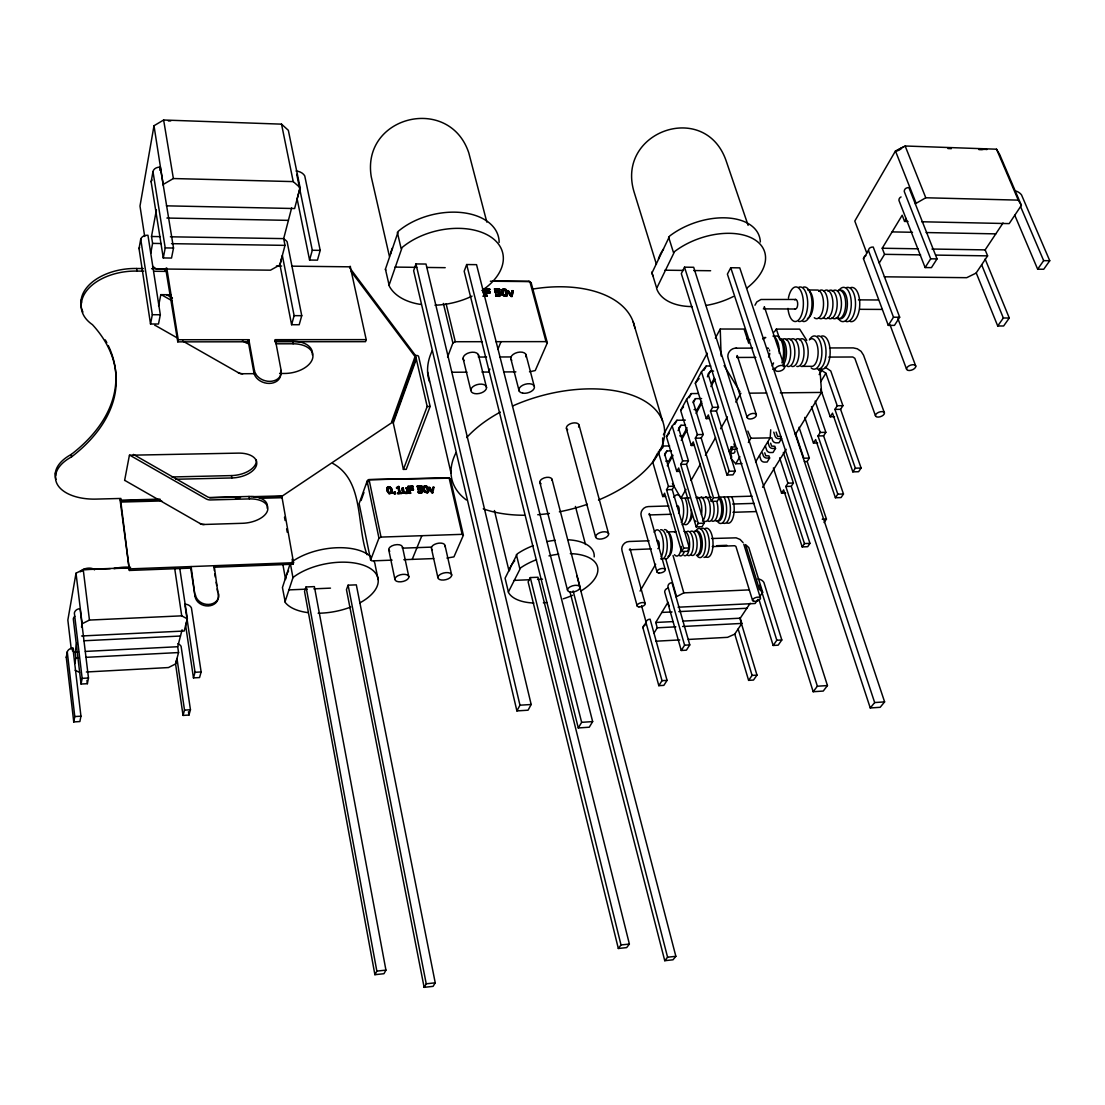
<?xml version="1.0" encoding="UTF-8"?>
<svg xmlns="http://www.w3.org/2000/svg" width="1105" height="1105" viewBox="0 0 1105 1105"><rect width="100%" height="100%" fill="white"/><g stroke="black" fill="none" stroke-linecap="round" stroke-linejoin="round"><path stroke-width="1.5" d="M397.911 487.222L398.864 486.476C396.888 489.819 403.076 494.253 400.19 492.65M507.278 295.146C508.024 291.996 504.433 286.927 501.352 289.897M501.311 290.104L502.955 295.311L506.546 296.043M755.585 461.904L770.157 437.87L770.738 429.79M428.602 491.615L428.712 490.012M428.768 490.758L428.45 492.112M423.215 487.954L423.367 487.084M502.305 290.974C510.137 285.118 503.714 305.533 502.609 289.911M392.165 492.581L391.93 489.28M386.75 488.893L387.082 487.526M386.902 488.023L386.791 489.639M424.251 487.83C424.651 485.247 427.801 487.637 427.386 489.432M424.403 487.195L424.486 489.515M427.718 490.882L426.24 491.987L424.9 490.468M120.003 499.294L129.409 570.456L190.723 568.122L191.124 566.575L195.074 596.493A11.81 9.821 13.4 0 0 208.237 605.954A11.81 9.821 13.4 0 0 218.279 595.512L214.177 565.691L214.301 570.567M120.638 500.054L129.409 570.456M387.814 488.783C389.084 484.957 392.399 490.371 391.115 492.485M511.214 295.215L512.029 290.712L513.19 290.726L512.002 296.471L511.007 296.458L507.098 290.988L508.424 290.684L511.214 295.215L508.3 291.002L507.098 290.988M511.339 294.911L512.029 290.712M129.644 567.763L83.22 569.503L76.01 573.219L67.847 620.071L71.245 649.077M166.399 205.834L294.621 208.541L300.09 187.615L288.336 130.307L281.526 124.147L163.637 120.017L153.996 125.735L139.99 206.069L144.686 236.456M66.272 657.378L67.267 651.84A6.271 5.29 6.8 0 1 72.916 648.124L80.941 716.178L79.878 721.551L73.745 721.924L66.272 657.378A6.243 5.276 6.6 0 1 66.742 656.37M139.037 248.584L140.722 239.108A8.205 6.022 13.2 0 1 147.946 235.255L160.322 314.745L158.485 324.014L150.529 324L139.037 248.584A8.149 6.008 13.1 0 1 139.617 247.465M151.15 181.814L152.973 171.579A8.757 6.271 13.8 0 1 160.322 167.09L173.513 248.031L171.524 258.045L163.278 257.948L151.15 181.814A8.702 6.257 13.7 0 1 151.993 179.977M432.138 491.559L432.953 487.333L433.989 487.319L432.815 492.72L431.917 492.747L428.547 487.692L429.721 487.416L432.138 491.559L429.721 487.416M72.419 650.886L72.916 648.124M159.755 170.239L160.322 167.09M74.739 663.635L75.817 657.862L75.112 651.936L76.825 642.64M150.75 253.294L152.587 243.39L151.509 236.498L156.399 209.867M81.508 627.143L82.129 623.759L76.01 573.219M163.319 185.447L153.996 125.735M73.745 721.924L74.781 716.565L67.267 651.84M81.052 684.036L82.157 678.346L74.353 612.985A6.63 5.525 7.7 0 1 80.085 608.648L88.483 678L87.364 683.691L81.052 684.036L73.303 618.855A6.602 5.511 7.6 0 1 74.781 616.259M150.529 324L152.324 314.718L140.722 239.108M163.278 257.948L165.211 247.907L152.973 171.579M512.002 296.471L513.19 290.726M175.612 479.266L231.857 477.954A21.879 12.1 -8.9 0 0 256.526 465.081A21.879 12.1 -8.9 0 0 238.473 453.119L129.409 455.232L124.616 480.482A1.837 1.478 10.9 0 1 125.404 480.744L200.046 523.508A7.183 5.829 13.6 0 0 203.914 524.474L204.273 524.474M158.567 305.975L160.833 294.662L171.095 294.731M153.706 271.264L165.391 271.388L166.026 268.156M254.109 497.291L281.513 496.559L281.747 495.772L293.557 562.707L293.06 564.227L213.762 567.238M178.237 339.746L248.846 339.705L248.321 341.79L177.781 341.859L178.237 339.746L166.772 268.045M165.805 269.233L177.781 341.859M177.877 643.732A6.105 5.166 11.7 0 1 181.11 646.342L190.447 709.755L188.955 715.045L183.043 715.418L175.571 663.953L178.554 652.558L177.698 646.729L182.09 629.809M152.531 266.195L156.192 268.929L270.49 270.173L279.869 264.979L284.993 245.365L283.667 238.625L291.637 207.933M179.894 569.255L187.353 618.897L184.176 631.024L81.563 635.983M187.146 619.712L185.64 625.471L193.472 677.89L199.549 677.558L201.138 671.951L191.427 607.916A6.45 5.401 12.4 0 0 184.825 604.2M299.745 189.038L297.148 198.969L309.58 260.048L317.453 260.145L320.201 250.379L304.745 175.888A8.481 6.05 17.1 0 0 296.057 171.068M281.513 496.559L393.035 421.848L416.046 357.896L415.494 355.492L349.594 267.672L350.161 266.25L366.197 339.622L275.325 339.677L281.126 370.437L280.546 372.496A13.702 10.539 16.1 0 1 269.219 383.421A13.702 10.539 16.1 0 1 253.888 372.647L254.426 370.589L248.846 339.705M275.325 339.677L274.758 341.763L365.534 341.666L366.197 339.622M183.043 715.418L184.507 710.114L176.993 658.525L175.571 663.953L168.457 667.558L86.356 671.992M193.472 677.89L195.032 672.282L185.06 605.761M291.596 324.718L294.123 315.657L282.355 255.517L279.938 264.744L291.596 324.718L299.193 324.732L301.748 315.685L287.134 241.857A7.942 5.829 16.6 0 0 283.64 238.929M309.58 260.048L312.301 250.269L296.734 174.341M308.267 612.667A48.579 24.282 -10.8 0 1 285.297 602.543L282.438 587.529L289.814 564.71M420.729 304.441A59.38 36.893 -13.5 0 1 389.361 286.264L385.424 269.15L398.339 231.235A59.09 37.1 -13.5 0 1 462.152 212.616A59.09 37.1 -13.5 0 1 499.142 242.451M423.27 487.333L423.533 486.587M284.993 601.894L292.949 577.68L290.601 564.779M389.057 285.228L402.123 247.492A59.38 36.893 -13.5 0 1 487.001 234.702A59.38 36.893 -13.5 0 1 482.996 289.786M500.537 295.463L500.8 294.731M754.977 305.215L756.787 301.955L760.944 299.496L795.849 299.455M391.999 493.079L392.261 492.333M306.057 586.962L304.538 591.437L374.899 974.693L383.974 973.712L385.935 970.121L314.386 586.617L306.057 586.962L376.846 971.102L374.899 974.693M415.95 263.929L413.643 270.697L516.905 710.916L528.052 710.197L531.173 704.493L426.005 264.04L415.95 263.929L519.972 705.197L516.905 710.916M361.086 500.482L363.946 492.485M366.805 484.473L368.531 479.667L448.437 477.733L450.412 479.1L463.382 535.234L453.934 556.879L446.931 558.066M415.494 355.492L416.944 355.492A1.492 1.133 20.6 0 1 418.657 356.68L430.121 406.474L406.239 469.335L403.408 469.404L393.283 423.022A1.437 1.119 20.2 0 0 391.626 421.861L414.596 357.896L416.046 357.896L351.169 271.54M393.283 423.022L416.323 359.084A1.492 1.133 20.6 0 0 414.596 357.896M348.103 585.194L346.459 589.656L424.127 987.345L433.091 986.351L435.232 982.815L356.321 584.849L348.103 585.194L426.24 983.809L424.127 987.345M466.669 264.537L464.183 271.25L578.288 727.96L589.283 727.201L592.653 721.593L476.545 264.661L466.669 264.537L581.631 722.339L578.288 727.96M393.974 492.443L395.341 492.153L395.535 493.714L394.25 493.755L393.974 492.443L395.341 492.153M394.25 493.755L394.057 492.195M397.897 487.139L396.502 487.747L397.993 486.974M403.408 469.404L427.179 406.502L416.323 359.084M398.173 488.079L396.626 488.369L398.173 488.079C402.054 491.49 395.921 493.949 399.167 492.678M398.035 486.504L398.864 486.476M395.535 493.714L394.347 493.507M392.082 560.138L371.971 560.898L370.631 560.028L378.946 538.121L367.136 481.145L368.531 479.667L449.169 478.175L462.139 534.337L463.382 535.234M447.566 357.053L452.898 342.978L443.367 303.419M397.772 493.659L401.75 493.313L397.772 493.659L397.717 492.706M402.842 491.711L402.22 488.134L403.228 488.106L404.306 492.167L406.074 492.333M402.22 488.134C400.645 492.927 405.784 493.935 406.93 493.41L408.035 493.134L406.916 488.009L405.908 488.037C410.024 493.838 401.433 494.267 403.228 488.106M405.908 488.037L406.916 488.009M481.835 290.477L482.954 290.491L484.225 296.278L483.106 296.278M413.27 488.88L413.45 489.681L409.9 489.777L410.521 493.313L409.472 493.341L407.98 486.518L412.814 486.145L412.897 487.195L409.209 487.291L409.624 489.211L413.173 489.128L409.624 489.211M485.938 296.292L487.25 295.988L485.938 296.292L484.197 288.681L489.515 288.723C490.993 292.397 479.349 288.308 489.736 289.579M409.209 487.291L412.897 487.195M406.93 493.41L408.035 493.134M484.225 296.278L482.954 290.491M490.081 291.637L486.007 291.913L490.081 291.637C491.601 295.242 480.302 291.264 490.302 292.493M410.521 493.313L409.9 489.777M409.472 493.341L408.077 486.269M412.814 486.145L407.98 486.518M489.612 289.897L489.515 288.723M409.803 490.026L413.45 489.681M421.599 490.827L420.646 489.722L418.035 489.791L417.345 486.034L421.696 485.924L421.779 486.96L418.464 487.056L418.864 488.866L420.618 488.866A2.307 1.837 21.6 0 1 421.903 489.46A2.058 1.63 21.6 0 1 422.497 490.247L422.676 490.8M499.488 294.745L498.327 292.853L495.413 292.825L494.57 288.764L499.419 288.806L499.515 289.966L495.813 289.938L496.311 291.872L498.272 291.941A2.611 1.92 22.4 0 1 499.736 292.618A2.321 1.699 22.4 0 1 500.413 293.474L500.703 294.579M418.464 487.056L421.875 486.725M495.813 289.938L499.64 289.662M418.035 489.791L417.345 486.034M495.413 292.825L494.57 288.764M418.864 488.866L418.56 486.808M496.311 291.872L495.938 289.621M422.442 492.222L419.969 493.175L418.173 491.891L421.337 491.905M496.435 291.568L498.396 291.623A2.611 1.92 22.4 0 1 499.861 292.314A2.321 1.699 22.4 0 1 500.537 293.157L500.676 295.049L499.515 296.347L495.883 296.099L495.62 295.063L499.405 294.925M418.381 492.858L418.339 491.642M495.883 296.099L495.827 294.745M421.779 486.96L421.696 485.924M499.515 289.966L499.419 288.806M432.953 487.333L433.989 487.319M431.917 492.747L428.657 487.443M511.007 296.458L507.236 290.67M432.815 492.72L432.014 492.499M387.869 488.382L389.664 487.788L390.963 490.385M421.433 491.946L421.737 491.228M412.206 559.379L421.861 535.704M489.846 369.029L488.617 372.04L481.96 372.081M497.885 349.332L501.007 341.68M492.913 280.988L528.936 281.319L531.173 282.852L547.334 342.854L535.248 370.562L529.488 371.777M533.853 603.026A46.507 22.639 -14.2 0 1 508.549 592.653L505.082 578.219L517.209 553.923A46.327 22.832 -14.2 0 1 533.066 545.704M653.027 275.794A56.783 33.633 -19.1 0 1 651.881 273.115L669.671 236.014A56.783 33.633 -19.1 0 1 727.725 217.961A56.783 33.633 -19.1 0 1 760.323 242.009M508.383 592.018L520.621 567.86A46.507 22.639 -14.2 0 1 536.547 559.655M692.227 306.596A57.046 33.412 -19 0 1 656.591 288.488L674.575 251.553A57.046 33.412 -19 0 1 752.104 238.224A57.046 33.412 -19 0 1 746.69 288.212M530.29 577.57L528.121 581.907L618.33 948.491L626.673 947.593L629.38 944.057L537.997 577.252L530.29 577.57L621.01 944.955L618.33 948.491M684.52 267.175L681.315 273.639L813.183 691.716L823.239 691.067L827.452 685.57L693.678 267.286L684.52 267.175L817.369 686.219L813.183 691.716M730.75 267.742L727.394 274.137L870.27 707.973L880.174 707.297L884.608 701.882L739.756 267.852L730.75 267.742L874.663 702.559L870.27 707.973M663.442 434.79L707.255 353.199M715.363 338.089L720.239 329.028L744.052 329.055L748.707 343.227M665.569 496.449L662.738 496.532L652.751 462.111L657.516 453.285M679.63 471.365L676.757 471.434L666.467 436.696L672.213 426.047L676.951 420.259L685.335 420.135M694.175 445.426L691.26 445.481L680.652 410.411L686.592 399.388L691.371 393.587L698.18 393.518M709.23 418.574L706.275 418.629L695.321 383.228L701.468 371.819L706.288 365.99L710.722 365.976M660.61 450.481L663 446.047L669.63 445.923M674.782 424.265L676.951 420.259M689.133 397.731L691.371 393.587M703.968 370.272L706.288 365.99M664.547 455.426L666.95 451.006L671.439 450.923M678.083 430.591L680.97 425.273L685.514 425.204M693.236 402.786L695.473 398.656L701.62 398.587M707.38 376.819L710.487 371.128L713.595 371.1M671.992 455.26L668.774 461.144L665.804 461.199M687.089 427.815L682.71 435.784L679.699 435.84M701.647 401.322L697.117 409.568L694.064 409.61M712.021 382.441L714.369 378.186M667.268 465.799L673.028 455.329M681.26 440.37L687.02 429.9M696.081 413.45L701.841 402.994M710.888 386.543L715.004 379.056M649.326 514.516L649.326 513.549L665.196 569.448M764.218 308.06L764.342 306.72L784.55 366.874A4.945 2.652 -19.1 0 1 778.086 371.377A4.945 2.652 -19.1 0 1 776.912 366.915A4.945 2.652 -19.1 0 1 784.55 366.874M662.738 496.532L664.602 493.203L681.578 551.547L687.324 551.326L689.354 547.914L672.241 489.57L674.119 486.214L664.616 453.893L666.95 451.006M681.578 551.547L683.594 548.135L666.55 489.722L668.428 486.366L658.318 451.807M676.757 471.434L678.691 467.995L696.191 526.905L702.034 526.712L704.134 523.19L686.467 464.266L688.415 460.785L678.622 428.174L680.97 425.273M696.191 526.905L698.277 523.383L680.694 464.39L682.641 460.923L672.213 426.047M691.26 445.481L693.249 441.917L711.316 501.408L717.242 501.242L719.41 497.595L701.192 438.091L703.208 434.5L693.097 401.571L695.473 398.656M711.316 501.408L713.471 497.761L695.335 438.188L697.352 434.596L686.592 399.388M706.275 418.629L708.333 414.941L726.98 475.012L732.988 474.86L735.239 471.089L716.427 410.991L718.512 407.275L708.084 374.043L710.487 371.128M726.98 475.012L729.217 471.241L710.487 411.074L712.573 407.358L701.468 371.819M672.434 483.52L680.915 498.217L685.984 489.349M691.053 480.482L700.349 464.224M705.418 455.357L715.557 437.608M720.626 428.74L727.394 416.916M735.833 402.137L740.903 393.27M640.071 591.092L655.652 564.241M921.722 221.76L1009.183 223.611L1021.393 205.35L999.68 154.534L996.53 149.203L905.147 145.998L895.464 150.984L854.8 221.055L866.693 252.852M733.941 443.892L734.811 446.917L731.717 447.124L729.328 451.227L730.004 453.382L732.808 453.326A3.094 2.307 29.9 0 0 734.825 450.743M730.004 453.382L732.408 449.293L731.717 447.124M731.289 458.81L735.709 463.755L739.922 456.655M748.361 442.483L750.889 438.229L747.85 431.074M642.903 627.668L645.983 622.516A5.566 4.448 31.1 0 1 650.113 619.201L667.061 680.376L663.856 685.362L658.829 685.68L642.903 627.668A5.539 4.434 31.1 0 1 644.616 625.002M863.488 258.777L868.461 250.462A7.086 4.793 29.9 0 1 873.24 247.05L899.677 317.232L894.456 325.381L888.282 325.367L863.488 258.777A7.044 4.779 29.9 0 1 865.864 255.697M653.98 633.151L657.24 627.806L655.748 622.474L668 602.239L669.133 606.272M879.249 263.004L884.539 254.33L882.218 248.238L902.177 215.254L904.567 221.401L908.006 221.47M676.053 596.893L683.815 592.874L749.107 589.89M904.567 221.401L906.349 218.486M915.285 203.79L925.783 197.767L1018.285 200.129L1021.393 205.35M819.164 374.609L821.733 370.41L825.891 373.228L837.231 405.756L834.91 409.402L855.353 468.175L852.853 471.863L858.599 471.724L861.099 468.023L840.587 409.32L842.922 405.673L830.767 370.976L825.228 367.233M764.757 452.815L765.765 455.771L768.928 455.882L769.619 458.023L767.146 462.042L764.398 462.097A3.053 2.265 30.7 0 1 760.834 459.666L759.536 455.605M770.627 443.174L771.622 446.102L774.826 446.268L775.53 448.409L773.03 452.484L770.254 452.539A3.066 2.265 30.7 0 1 766.677 450.08L765.351 446.019M776.124 432.055L777.575 436.351L780.793 436.516L781.511 438.685L778.984 442.787L776.193 442.843A3.094 2.279 30.7 0 1 772.588 440.384L771.704 437.663M820.739 381.598L825.891 373.228M762.574 487.264L786.166 449.334M795.241 434.735L821.54 392.427L819.951 368.697M422.663 491.877L422.027 492.761M658.829 685.68L662.005 680.68L645.983 622.516M681.246 650.472L684.603 645.196L667.931 586.575A5.87 4.627 30.9 0 1 671.992 582.694L689.782 644.906L686.398 650.182L681.246 650.472L664.699 591.99A5.843 4.613 31 0 1 666.66 588.703M888.282 325.367L893.489 317.218L868.461 250.462M925.12 267.548L930.686 258.805L904.277 191.566A7.528 4.945 29.7 0 1 908.89 187.574L937.04 258.901L931.446 267.631L925.12 267.548L898.959 200.461A7.486 4.931 29.8 0 1 901.058 196.952M785.641 493.037L781.567 493.148L783.652 489.874L802.189 546.906L807.7 546.699L809.965 543.37L791.277 486.31L793.39 483.023L783.348 452.47M802.189 546.906L804.454 543.577L785.821 486.462L787.934 483.161L779.647 457.857M817.631 443.008L813.46 443.091L815.67 439.597L835.394 497.733L841.057 497.568L843.474 494.004L823.598 435.853L825.849 432.331L815.145 401.074M835.394 497.733L837.797 494.17L818.004 435.95L820.242 432.428L811.457 406.64M834.455 416.723L830.214 416.778L832.507 413.173L852.853 471.863M824.095 522.541L826.443 519.101L807.175 461.503L809.357 458.092L799.012 427.262M688.305 639.45L727.56 637.336L734.673 634.16L741.842 623.427L740.253 618.192L750.198 603.233M884.304 276.803L966.709 277.687L976.074 273.115L987.608 255.863L985.149 249.882L1003.022 223.003M757.989 599.283L755.171 603.496L678.083 607.211M759.867 596.479L762.671 592.266L748.817 547.569L745.557 544.613L759.425 589.421L762.671 592.266M423.436 486.835C425.356 483.755 429.334 487.471 428.616 490.261M734.77 634.021L748.61 680.362L752.091 675.417L756.98 675.114L739.756 618.027M759.121 599.974L773.155 645.458L776.815 640.251L781.815 639.975L763.9 582.432A5.801 4.475 33 0 0 757.85 579.075M976.226 272.907L997.718 325.975L1003.34 317.991L1009.279 318.005L985.135 259.04M1014.777 215.254L1037.65 269.192L1043.659 260.642L1049.75 260.725L1021.531 194.922A7.404 4.738 31.3 0 0 1015.191 190.861M756.98 675.114L753.486 680.058L748.61 680.362M781.815 639.975L778.141 645.182L773.155 645.458M1009.279 318.005L1003.63 325.989L997.718 325.975M1049.75 260.725L1043.728 269.261L1037.65 269.192M392.095 492.844L389.057 493.811L387.026 490.261M386.985 487.775C389.416 484.418 392.979 489.032 392.234 491.96M507.236 295.353L506.408 296.347C492.581 294.413 509.322 280.656 506.822 296.071M570 591.935L664.754 960.701L667.586 957.22L675.859 956.308L576.879 575.622M659.257 450.66L663 446.047M652.751 462.111L654.616 459.818M666.467 436.696L669.298 433.229M680.652 410.411L683.498 406.93M675.859 956.308L673.014 959.789L664.754 960.701M695.321 383.228L699.161 378.573M424.43 487.125L426.475 486.822L427.594 490.661M391.087 492.554C388.905 494.86 387.399 490.219 387.896 488.534M390.783 493.037L391.253 491.366M421.53 491.697L418.243 491.891M292.949 577.68L293.709 576.962A48.579 24.282 -10.8 0 1 364.899 565.76A48.579 24.282 -10.8 0 1 359.691 602.971M668.801 505.952L648.359 506.573C643.58 506.629 639.767 511.587 641.245 516.201L657.019 572.017M736.704 357.288L737.215 355.534L756.345 414.762A4.779 2.514 -18.2 0 1 750.102 419.016A4.779 2.514 -18.2 0 1 748.914 414.845A4.779 2.514 -18.2 0 1 756.345 414.762M500.427 295.518L496.007 295.781M428.284 492.25L427.317 492.954M391.819 493.231L389.153 493.562L387.51 491.822M423.698 486.449L426.82 486.393L428.464 489.405M387.261 487.388L389.927 487.056L391.557 488.797M163.54 184.259L173.375 178.54L293.226 181.607L300.09 187.615M452.898 342.978L455.288 341.721L482.388 341.694M80.209 571.838L83.068 570.36M897.205 150.984L901.045 149.009M82.129 623.759L89.45 620.071L181.731 615.844L187.353 618.897M378.946 538.121L381.018 537.085L462.139 534.337M505.897 295.27L503.618 294.662L502.471 291.181M502.706 289.993L504.957 290.574L506.159 294.593M427.897 492.54L424.624 492.195L423.353 488.438M406.129 493.148L404.126 493.134L403.076 491.946M421.723 492.733L418.477 492.609M418.132 489.543L421.033 489.612L421.64 491.463M495.537 292.507L498.452 292.535L499.612 294.427L498.783 295.574L495.703 295.063M390.576 492.941L388.836 492.291L387.924 489.018M736.496 348.172C731.109 347.702 726.427 353.31 728.223 358.503L747.229 417.662M426.24 983.809L435.232 982.815M376.846 971.102L385.935 970.121M621.01 944.955L629.38 944.057M418.961 488.617L420.715 488.617A2.307 1.837 21.6 0 1 422 489.225A2.058 1.63 21.6 0 1 422.593 489.998L422.732 491.283M581.631 722.339L592.653 721.593M874.663 702.559L884.608 701.882M519.972 705.197L531.173 704.493M817.369 686.219L827.452 685.57M184.507 710.114L190.447 709.755M74.781 716.565L80.941 716.178M662.005 680.68L667.061 680.376M82.157 678.346L88.483 678M195.032 672.282L201.138 671.951M684.603 645.196L689.782 644.906M655.873 641.204L679.768 639.919M75.817 657.862L79.242 657.682M86.093 657.337L178.554 652.558M657.24 627.806L675.846 626.839M682.614 626.494L741.842 623.427M75.112 651.936L78.538 651.77M85.375 651.425L177.698 646.729M655.748 622.474L672.655 621.618M682.793 621.107L740.253 618.192M83.994 640.762L180.474 636.024M661.826 612.432L672.033 611.935M678.829 611.604L746.856 608.261M288.93 589.89L307.218 589.117M313.861 588.841L330.492 588.136M514.046 580.387L529.115 579.752M537.486 579.393L542.514 579.186M129.741 568.882L293.557 562.707M683.594 548.135L689.354 547.914M804.454 543.577L809.965 543.37M403.822 559.696L433.699 558.564M649.091 540.773L629.049 541.505C624.408 541.616 620.609 546.423 622.074 550.967L637.171 605.982M711.592 538.508L736.165 537.845L740.129 539.475L743.071 542.61M716.634 545.704L726.841 545.317M84.505 569.628L110.251 568.661M113.677 568.523L129.133 567.942M651.273 548.895L629.38 549.779L630.085 548.812L645.14 603.482M712.255 546.588L734.604 545.732L735.916 546.45L752.574 600.471M666.798 531.975L675.79 531.657A12.238 4.89 87.9 0 0 674.561 532.251M431.544 547.113L402.358 548.163A7.031 3.605 -11.8 0 0 394.402 544.986A7.031 3.605 -11.8 0 0 389.789 551.257M698.277 523.383L704.134 523.19M822.244 519.24L826.443 519.101M649.229 514.958L671.039 514.267M732.96 512.306L755.806 511.587M732.587 504.032L754.121 503.383M680.915 498.217L689.382 497.982M696.164 497.775L711.399 497.333M718.181 497.14L752.049 496.159M713.471 497.761L719.41 497.595M837.797 494.17L843.474 494.004M267.12 508.148A22.128 11.851 -9.2 0 0 248.998 496.463L210.185 497.499A4.31 3.453 13.9 0 1 207.436 496.794L133.36 454.404M120.625 500.178L160.032 499.129M209.743 497.803L240.586 496.988M250.876 496.711L281.72 495.883M159.88 499.819L120.486 500.869L120.956 498.452L96.163 499.101A45.056 24.793 -6.4 0 1 55.651 475.385L55.361 472.954A44.297 24.421 -6.4 0 1 71.217 454.459A213.624 123.042 -2.1 0 0 108.276 345.575M235.255 497.803L240.393 497.664M409.568 493.092L410.618 493.065M668.428 486.366L674.119 486.214M787.934 483.161L793.39 483.023M120.638 502.057L161.772 500.952M259.44 498.327L281.72 497.72M199.977 523.48L200.599 523.825A4.24 3.439 13.6 0 0 203.306 524.502L242.548 523.287A22.155 11.837 -9.2 0 0 267.576 510.469A22.155 11.837 -9.2 0 0 249.426 498.908L210.185 499.957A7.307 5.87 13.9 0 1 206.262 498.963L130.349 455.522A1.879 1.492 11.3 0 0 129.547 455.26L129.547 455.26M666.55 489.722L672.241 489.57M785.821 486.462L791.277 486.31M417.248 486.283L421.599 486.159M402.123 488.382L403.132 488.355M428.547 487.692L429.624 487.664M168.374 120.956L170.764 120.901M680.694 464.39L686.467 464.266M804.412 461.559L807.175 461.503M735.709 463.755L742.049 463.603M171.841 476.973L231.456 475.592A21.865 12.114 -8.9 0 0 256.263 459.625M729.217 471.241L735.239 471.089M855.353 468.175L861.099 468.023M769.619 458.023L766.856 458.092A3.066 2.265 30.7 0 1 763.293 455.647L762.409 452.94M682.641 460.923L688.415 460.785M809.357 458.092L803.818 458.216L795.282 432.677M732.408 449.293L735.212 449.238A3.094 2.307 29.9 0 0 737.132 448.202M775.53 448.409L772.754 448.478A3.08 2.279 30.7 0 1 769.163 446.019L767.837 441.931M695.335 438.188L701.192 438.091M818.004 435.95L823.598 435.853M750.889 438.229L770.157 437.87M781.511 438.685L778.721 438.726A3.094 2.279 30.6 0 1 775.102 436.268L773.762 432.166M697.352 434.596L703.208 434.5M820.242 432.428L825.849 432.331M391.626 421.861L393.035 421.848M712.573 407.358L718.512 407.275M837.231 405.756L842.922 405.673M710.487 411.074L716.427 410.991M834.91 409.402L840.587 409.32M427.179 406.502L430.121 406.474M749.48 393.173L766.649 392.993M780.365 392.855L821.54 392.427M451.986 372.261L466.973 372.164M503.949 371.943L515.869 371.86M255.531 373.656L241.774 373.739A4.669 3.591 15.3 0 1 238.791 372.965L238.114 372.578M279.606 373.504L284.759 373.462A24.338 14.462 -9.8 0 0 312.591 358.545A24.338 14.462 -9.8 0 0 293.129 343.793L276.07 343.807M818.722 370.437L821.733 370.41M802.562 366.363L812.465 366.308A13.854 6.354 -89.3 0 0 817.935 348.918A13.854 6.354 -89.3 0 0 809.385 339.829M486.587 357.026L478.41 357.053A7.942 4.627 -13.7 0 0 469.736 352.578A7.942 4.627 -13.7 0 0 464.169 360.548M499.64 356.984L511.021 356.943M736.883 357.454L755.861 357.385M828.805 357.095L852.798 356.998L854.842 358.324L875.478 415.784M495.924 341.68L546.008 341.625L547.334 342.854M735.93 348.172L752.533 348.13M829.524 347.951L853.295 347.895L857.3 348.793L861.057 351.321L863.53 355.161L884.428 412.925A4.71 2.376 -19.9 0 1 878.102 417.096A4.71 2.376 -19.9 0 1 877.315 413.021A4.71 2.376 -19.9 0 1 884.428 412.925M275.601 341.224L292.632 341.21A24.324 14.476 -9.8 0 1 312.342 354.829M774.149 331.97A17.998 10 -19.2 0 0 776.332 329.097L799.675 329.124L806.774 340.381M152.324 314.718L160.322 314.745M893.489 317.218L899.677 317.232M294.123 315.657L301.748 315.685M763.348 308.861L795.227 309.013M859.814 309.317L882.108 309.428M483.23 295.96L484.349 295.96M511.132 296.14L512.126 296.154M858.461 299.856L878.226 299.994M807.617 289.966L817.852 290.062A14.365 6.602 -88.6 0 1 823.28 307.687A14.365 6.602 -88.6 0 1 814.274 317.715M484.087 288.999L489.391 289.04M494.446 289.082L499.294 289.109M511.905 291.029L513.065 291.029M55.651 475.385A44.324 24.407 -6.4 0 1 71.521 456.904A213.776 122.931 -2.1 0 0 92.433 324.649A49.09 30.36 -6 0 1 81.494 302.549A49.117 30.388 -6 0 1 137.006 271.084L143.691 271.153M490.358 281.223L529.861 281.582L546.008 341.625M395.024 267.092L416.765 267.341M426.806 267.451L445.204 267.672M664.906 270.2L683.525 270.421M693.691 270.545L710.626 270.739M276.443 265.987L281.609 266.043M291.955 266.167L350.492 266.83M81.494 302.549L81.148 299.98A49.09 30.415 -6 0 1 136.619 268.501L143.291 268.584M151.634 268.667L164.977 268.819L165.391 271.388M152.587 243.39L161.178 243.514M171.496 243.666L284.993 245.365M884.539 254.33L920.603 254.868M936.073 255.103L987.608 255.863M165.211 247.907L173.513 248.031M930.686 258.805L937.04 258.901M312.301 250.269L320.201 250.379M151.509 236.498L160.087 236.636M170.377 236.802L283.667 238.625M882.218 248.238L918.241 248.805M931.971 249.026L985.149 249.882M242.824 373.739L242.437 373.725A7.928 6.091 15.4 0 1 238.197 372.62L182.657 340.989M166.91 218.044L288.405 220.365M892.108 231.898L912.509 232.285M926.101 232.547L995.798 233.873M947.924 148.526L951.364 148.65M978.906 149.603L982.359 149.728M426.834 492.775L424.721 491.96L423.505 489.308M154.769 325.395L154.921 325.409A2.03 1.547 12.9 0 1 155.791 325.699L176.676 337.591M160.791 294.648L160.943 294.676A2.072 1.547 13.2 0 1 161.827 294.98L172.283 300.919M75.112 670.265L79.519 672.365M166.468 294.648L172.435 298.046M242.423 340.81L245.766 342.702A8.08 6.133 15.6 0 0 249.191 343.766M332.881 463.465C364.484 480.979 356.224 525.676 367.04 554.696M528.936 281.319L531.173 282.852M448.437 477.733L450.412 479.1M724.12 365.562L740.019 391.805M996.53 149.203L1018.285 200.129M1020.578 206.594L1043.659 260.642M981.654 264.786L1003.34 317.991M905.147 145.998L925.783 197.767M895.464 150.984L915.921 202.754M897.895 318.599L915.769 366.142A4.862 2.514 -20.8 0 1 909.166 370.52A4.862 2.514 -20.8 0 1 908.503 366.156A4.862 2.514 -20.8 0 1 915.769 366.142M890.091 324.994L906.528 369.084M820.697 389.236L830.214 416.778M748.113 225.337L726.22 161.068C705.349 99.892 615.775 131.26 634.035 191.828L656.439 264.344M776.332 329.097L780.047 340.05M804.772 417.4L813.46 443.091M773.389 467.926L781.567 493.148M668.594 237.036L673.484 252.562M731.109 446.627L731.966 449.362M730.253 452.249L731.524 456.337A3.08 2.307 29.9 0 1 731.068 458.354M759.77 585.277L776.815 640.251M743.803 544.226L760.433 598.04M651.77 272.12L656.494 287.507M738.14 628.98L752.091 675.417M633.124 321.652L662.613 421.06M385.424 269.15L385.728 270.186M673.056 555.539L683.815 592.874M665.763 558.937L676.44 596.258M641.522 605.637L646.08 622.143M579.034 425.094L608.606 533.798A6.699 3.343 -15.1 0 1 599.421 539.102A6.699 3.343 -15.1 0 1 598.288 533.425A6.699 3.343 -15.1 0 1 608.606 533.798M566.437 428.298L595.609 537.099M575.429 506.449L585.498 544.503M525.925 354.47L534.198 386.059M486.835 222.119L468.838 153.029C449.528 94.353 361.155 115.68 371.266 176.828L389.43 256.415M552.003 479.294L580.042 587.114A6.464 3.108 -14.5 0 1 571.257 592.1A6.464 3.108 -14.5 0 1 570.028 586.865A6.464 3.108 -14.5 0 1 580.042 587.114M573.136 590.926L667.586 957.22M387.151 491.352L386.888 489.391M511.007 359.346L519.129 390.963M539.862 482.388L567.528 590.291M489.957 291.955L490.178 292.811M485.606 289.551L486.007 291.913M486.352 292.466L487.125 296.292M484.197 288.681L486.062 295.974M478.368 354.622L486.545 387.648A8.025 4.572 -13.7 0 1 474.791 393.615A8.025 4.572 -13.7 0 1 474.694 385.562A8.025 4.572 -13.7 0 1 486.545 387.648M516.38 554.613L519.792 568.55M463.05 358.379L470.813 390.272M446.116 303.82L455.288 341.721M494.418 510.538L508.894 570.442M397.344 232.299L401.115 248.556M427.621 372.04L451.033 473.092M445.053 545.663L451.696 575.111A7.031 3.495 -12.6 0 1 441.461 580.001A7.031 3.495 -12.6 0 1 441.213 573.882A7.031 3.495 -12.6 0 1 451.696 575.111M437.884 577.57L431.364 548.08A6.975 3.55 -12.5 0 1 438.92 543.149A6.975 3.55 -12.5 0 1 444.859 546.63M413.173 489.128L413.353 489.929M409.306 487.043L409.72 488.976M406.82 488.258L407.938 493.382M401.612 492.609L401.668 493.548M398.767 486.725L400.093 492.885M398.076 488.327L399.071 492.913M396.585 487.498L396.626 488.369M402.524 547.196L408.85 576.851A7.086 3.536 -11.9 0 1 398.629 581.783A7.086 3.536 -11.9 0 1 398.159 575.622A7.086 3.536 -11.9 0 1 408.85 576.851M388.698 549.627L394.913 579.338M381.018 537.085L369.18 480.109L367.136 481.145L359.139 503.562L370.631 560.028M378.159 579.655L375.244 565.401A48.385 24.476 -10.7 0 0 373.835 560.788M281.526 124.147L293.226 181.607M292.632 341.21L293.129 343.793M284.496 517.154L285.104 520.51M286.637 528.922L287.245 532.279M292.134 559.185L293.06 564.227M248.321 341.79L253.888 372.647M282.852 564.296L285.573 579.531M424.375 488.079C423.174 490.551 427.594 494.529 427.69 490.413M248.998 496.463L249.426 498.908M231.456 475.592L231.857 477.954M163.637 120.017L173.375 178.54M214.826 573.896L215.351 577.224M216.152 582.211L216.691 585.526M217.215 588.855L217.74 592.183M190.723 568.122L195.074 596.493M136.619 268.501L137.006 271.084M174.59 567.735L181.731 615.844M188.472 711.717L188.955 715.045M71.217 454.459L71.521 456.904M83.22 569.503L89.45 620.071M86.964 680.349L87.364 683.691M423.312 487.706L423.256 488.686M720.239 329.028L721.123 355.976M662.655 437.925L662.779 447.732M81.549 570.94A7.058 3.619 -6.8 0 1 87.171 568.26L89.008 568.108A7.058 3.619 -6.8 0 1 94.533 569.876M114.409 568.509A28.371 14.406 -7.4 0 1 130.583 567.238M645.044 624.781A5.539 4.434 31.1 0 1 645.983 624.463M667.13 588.482A5.843 4.613 31 0 1 668.18 588.178M983.34 149.465A8.122 4.655 -24.8 0 1 986.876 149.589M898.172 150.239A8.177 4.834 -23.8 0 1 903.545 147.131M541.063 483.769A6.271 3.301 -14.5 0 1 544.364 477.857A6.271 3.301 -14.5 0 1 551.989 480.178M567.666 429.804A6.506 3.536 -15.2 0 1 568.122 425.052A6.506 3.536 -15.2 0 1 576.23 423.008A6.506 3.536 -15.2 0 1 578.55 427.041M512.554 406.032A109.395 58.62 -14.8 0 1 655.583 409.803A109.395 58.62 -14.8 0 1 598.482 500.04M587.39 504.267A109.395 58.62 -14.8 0 1 559.365 511.795M549.406 513.452A109.395 58.62 -14.8 0 1 537.748 514.723M524.502 515.248A109.395 58.62 -14.8 0 1 483.244 508.825M466.31 499.943A109.395 58.62 -14.8 0 1 456.075 452.567M466.697 437.566A109.395 58.62 -14.8 0 1 500.316 412.082M429.417 381.557A106.246 61.438 -14.9 0 1 432.193 350.727M533.37 288.971A106.246 61.438 -14.9 0 1 634.795 327.867M684.009 531.367A12.21 4.931 87.9 0 1 689.603 544.53A12.21 4.931 87.9 0 1 683.981 555.484M684.078 551.948A12.224 4.903 87.9 0 1 679.506 555.663M686.495 531.837A12.21 4.945 87.9 0 1 693.318 542.79A12.21 4.945 87.9 0 1 687.711 555.345M690.211 531.712A12.196 4.959 87.9 0 1 697.062 542.652A12.196 4.959 87.9 0 1 691.426 555.193M693.926 531.574A12.196 4.973 87.9 0 1 700.667 540.939A12.196 4.973 87.9 0 1 696.44 555.318M695.404 531.519A12.183 4.986 87.9 0 1 702.158 540.884A12.183 4.986 87.9 0 1 697.932 555.263M695.901 530.801A14.614 5.995 87.9 0 1 703.636 533.038A14.614 5.995 87.9 0 1 704.617 551.837A14.614 5.995 87.9 0 1 697.214 555.981M700.957 529.005A14.614 6.008 87.9 0 1 709.106 540.221A14.614 6.008 87.9 0 1 703.996 557.459M704.659 528.881A14.6 6.036 87.9 0 1 712.987 541.975A14.6 6.036 87.9 0 1 706.123 556.989M664.409 529.599A14.71 5.801 87.9 0 1 671.025 545.456A14.71 5.801 87.9 0 1 664.409 558.633M668.069 532.209A12.252 4.848 87.9 0 1 672.31 545.179A12.252 4.848 87.9 0 1 668.055 556.423M681.302 546.436A12.238 4.89 87.9 0 1 674.533 554.724M660.652 529.737A14.724 5.787 87.9 0 1 667.254 545.594A14.724 5.787 87.9 0 1 660.652 558.785M654.132 532.251A14.724 5.76 87.9 0 1 662.268 536.56A14.724 5.76 87.9 0 1 661.177 556.961M657.033 540.677A4.088 1.602 87.9 0 1 659.202 543.826A4.088 1.602 87.9 0 1 657.848 548.646M705.791 496.739A12.514 5.166 88.3 0 1 710.239 511.449A12.514 5.166 88.3 0 1 704.382 521.284M701.219 496.877A12.514 5.138 88.3 0 1 705.653 508.328A12.514 5.138 88.3 0 1 702.462 521.035M713.043 501.919A12.5 5.18 88.3 0 1 713.402 515.842A12.5 5.18 88.3 0 1 708.181 521.146M716.869 501.808A12.486 5.194 88.3 0 1 717.214 515.717A12.486 5.194 88.3 0 1 711.979 521.021M718.526 497.443A12.486 5.221 88.3 0 1 721.551 512.665A12.486 5.221 88.3 0 1 715.778 520.897M720.046 497.402A12.473 5.221 88.3 0 1 723.071 512.623A12.473 5.221 88.3 0 1 717.283 520.856M724.162 497.236A14.973 6.285 88.3 0 1 725.736 516.85A14.973 6.285 88.3 0 1 717.836 521.947M727.96 497.126A14.959 6.298 88.3 0 1 729.908 515.041A14.959 6.298 88.3 0 1 723.195 523.093M731.745 497.015A14.945 6.326 88.3 0 1 733.706 514.916A14.945 6.326 88.3 0 1 726.966 522.955M691.357 509.958A15.069 6.091 88.3 0 1 684.409 524.392M692.241 515.137A12.542 5.083 88.3 0 1 689.451 521.463M696.012 521.56A12.528 5.124 88.3 0 1 694.714 520.496M697.393 496.988A12.528 5.124 88.3 0 1 701.454 514.833M685.114 498.369A15.069 6.064 88.3 0 1 687.282 514.599A15.069 6.064 88.3 0 1 682.158 524.792M673.884 497.388A15.083 6.036 88.3 0 1 682.393 501.49A15.083 6.036 88.3 0 1 681.233 522.458M676.909 505.91A4.185 1.685 88.3 0 1 679.009 508.024A4.185 1.685 88.3 0 1 678.567 513.355M790.407 339.843A13.909 6.257 -89.4 0 1 798.97 350.741A13.909 6.257 -89.4 0 1 791.815 366.418M795.365 339.843A13.895 6.285 -89.4 0 1 803.97 350.727A13.895 6.285 -89.4 0 1 796.788 366.39M786.249 339.843A13.909 6.243 -89.4 0 1 794.799 350.755A13.909 6.243 -89.4 0 1 787.672 366.432M782.105 339.857A13.923 6.216 -89.4 0 1 790.628 350.768A13.923 6.216 -89.4 0 1 783.528 366.459M779.508 338.876A13.937 6.202 -89.5 0 1 786.29 348.987A13.937 6.202 -89.5 0 1 782.547 365.548M779.467 338.834A13.937 6.188 -89.5 0 1 784.357 347.26A13.937 6.188 -89.5 0 1 783.473 361.155M775.199 336.113A16.741 7.417 -89.5 0 1 782.589 344.221A16.741 7.417 -89.5 0 1 781.939 362.868M772.948 336.058A16.741 7.39 -89.5 0 1 779.329 353.365M774.66 368.172A16.741 7.39 -89.5 0 1 772.782 369.305M773.541 362.91A16.755 7.362 -89.5 0 1 772.16 366.017M763.32 339.525A16.755 7.362 -89.5 0 1 764.978 337.301M809.661 339.484A16.616 7.638 -89.3 0 1 819.496 340.23A16.616 7.638 -89.3 0 1 820.628 361.446A16.616 7.638 -89.3 0 1 811.181 367.91M799.495 339.843A13.882 6.312 -89.4 0 1 808.128 350.727A13.882 6.312 -89.4 0 1 800.918 366.363M817.424 336.113A16.603 7.666 -89.3 0 1 826.029 352.467A16.603 7.666 -89.3 0 1 817.203 369.001M821.526 336.113A16.589 7.694 -89.3 0 1 830.159 352.454A16.589 7.694 -89.3 0 1 821.305 368.987M766.967 348.42A4.655 2.044 -89.5 0 1 768.528 348.407M769.37 349.884A4.655 2.044 -89.5 0 1 769.619 350.934M769.743 353.324A4.655 2.044 -89.5 0 1 768.472 357.026M823.791 291.333A14.337 6.644 -88.6 0 1 832.935 304.013A14.337 6.644 -88.6 0 1 823.598 317.757M818.708 291.292A14.351 6.616 -88.6 0 1 827.811 303.986A14.351 6.616 -88.6 0 1 818.515 317.729M828.018 291.375A14.324 6.671 -88.6 0 1 837.189 304.041A14.324 6.671 -88.6 0 1 827.825 317.77M832.245 291.402A14.31 6.685 -88.5 0 1 841.444 304.068A14.31 6.685 -88.5 0 1 832.051 317.784M838.156 290.353A14.31 6.713 -88.5 0 1 845.615 305.961A14.31 6.713 -88.5 0 1 836.264 317.798M839.855 290.366A14.296 6.713 -88.5 0 1 847.314 305.975A14.296 6.713 -88.5 0 1 837.949 317.798M838.35 291.237A17.155 8.08 -88.5 0 1 849.248 292.549A17.155 8.08 -88.5 0 1 849.068 315.754A17.155 8.08 -88.5 0 1 838.143 318.309M846.43 287.604A17.141 8.108 -88.5 0 1 855.519 304.068A17.141 8.108 -88.5 0 1 846.154 321.541M850.643 287.645A17.128 8.122 -88.5 0 1 859.759 304.082A17.128 8.122 -88.5 0 1 850.353 321.555M803.183 287.231A17.279 7.846 -88.7 0 1 812.009 303.82A17.279 7.846 -88.7 0 1 802.962 321.431M809.261 290.822A14.393 6.547 -88.7 0 1 813.183 305.795A14.393 6.547 -88.7 0 1 807.423 318.516M798.901 287.19A17.293 7.818 -88.7 0 1 807.7 303.792A17.293 7.818 -88.7 0 1 798.694 321.417M788.418 298.074A17.307 7.79 -88.7 0 1 800.752 290.822A17.307 7.79 -88.7 0 1 799.509 318.834A17.307 7.79 -88.7 0 1 787.962 308.392M794.73 299.856A4.807 2.169 -88.7 0 1 797.7 304.11A4.807 2.169 -88.7 0 1 794.688 308.723M285.753 578.385A42.446 21.465 -10.7 0 1 288.585 570.995M350.713 607.059A48.579 24.282 -10.8 0 1 318.13 613.22M292.273 561.575A48.385 24.476 -10.7 0 1 371.183 557.182M390.548 253.888A51.825 32.542 -13.5 0 1 392.468 247.948M472.015 296.14A59.38 36.893 -13.5 0 1 434.983 305.215M509.377 570.746A40.636 20.014 -14.2 0 1 514.737 560.788M570.318 553.633A46.507 22.639 -14.2 0 1 581.023 590.926M572.611 595.277A46.507 22.639 -14.2 0 1 563.219 598.813M546.671 602.432A46.507 22.639 -14.2 0 1 543.356 602.778M548.978 555.884A46.507 22.639 -14.2 0 1 558.688 554.185M546.961 541.616A46.327 22.832 -14.2 0 1 555.111 540.262M568.288 539.793A46.327 22.832 -14.2 0 1 594.2 556.92M658.456 258.998A49.808 29.49 -19.1 0 1 663.525 249.095M733.402 296.499A57.046 33.412 -19 0 1 705.957 305.463M765.793 337.564A17.998 10 -19.2 0 1 762.878 338.669M750.074 339.774A17.998 10 -19.2 0 1 746.814 338.683M432.387 549.71A6.975 3.55 -12.5 0 1 431.654 548.964M511.767 360.341A7.887 4.558 -14.6 0 1 517.499 352.44A7.887 4.558 -14.6 0 1 525.883 356.887M281.126 370.437A13.716 10.539 16.2 0 1 269.786 381.363A13.716 10.539 16.2 0 1 254.426 370.589M218.707 593.979A11.81 9.835 13.5 0 1 208.652 604.435A11.81 9.835 13.5 0 1 195.475 594.96M55.913 479.446A45.029 24.821 -6.4 0 1 55.361 472.954M105.279 339.898A213.624 123.042 -2.1 0 1 106.84 342.73M82.916 312.011A49.062 30.388 -6 0 1 81.148 299.98M249.274 341.196A4.752 3.619 15.6 0 1 247.976 340.893M754.149 601.369A4.116 1.865 -16.8 0 0 760.461 598.551A4.116 1.865 -16.8 0 0 754.922 597.86A4.116 1.865 -16.8 0 0 754.149 601.369M638.911 606.88A4.185 1.948 -15.3 0 0 645.21 603.993A4.185 1.948 -15.3 0 0 639.339 603.316A4.185 1.948 -15.3 0 0 638.911 606.88M658.787 572.984A4.296 2.044 -15.8 0 0 665.265 569.987A4.296 2.044 -15.8 0 0 659.271 569.227A4.296 2.044 -15.8 0 0 658.787 572.984M522.679 393.145A7.956 4.489 -14.6 0 0 534.447 387.206A7.956 4.489 -14.6 0 0 522.858 385.162A7.956 4.489 -14.6 0 0 522.679 393.145"/></g></svg>
